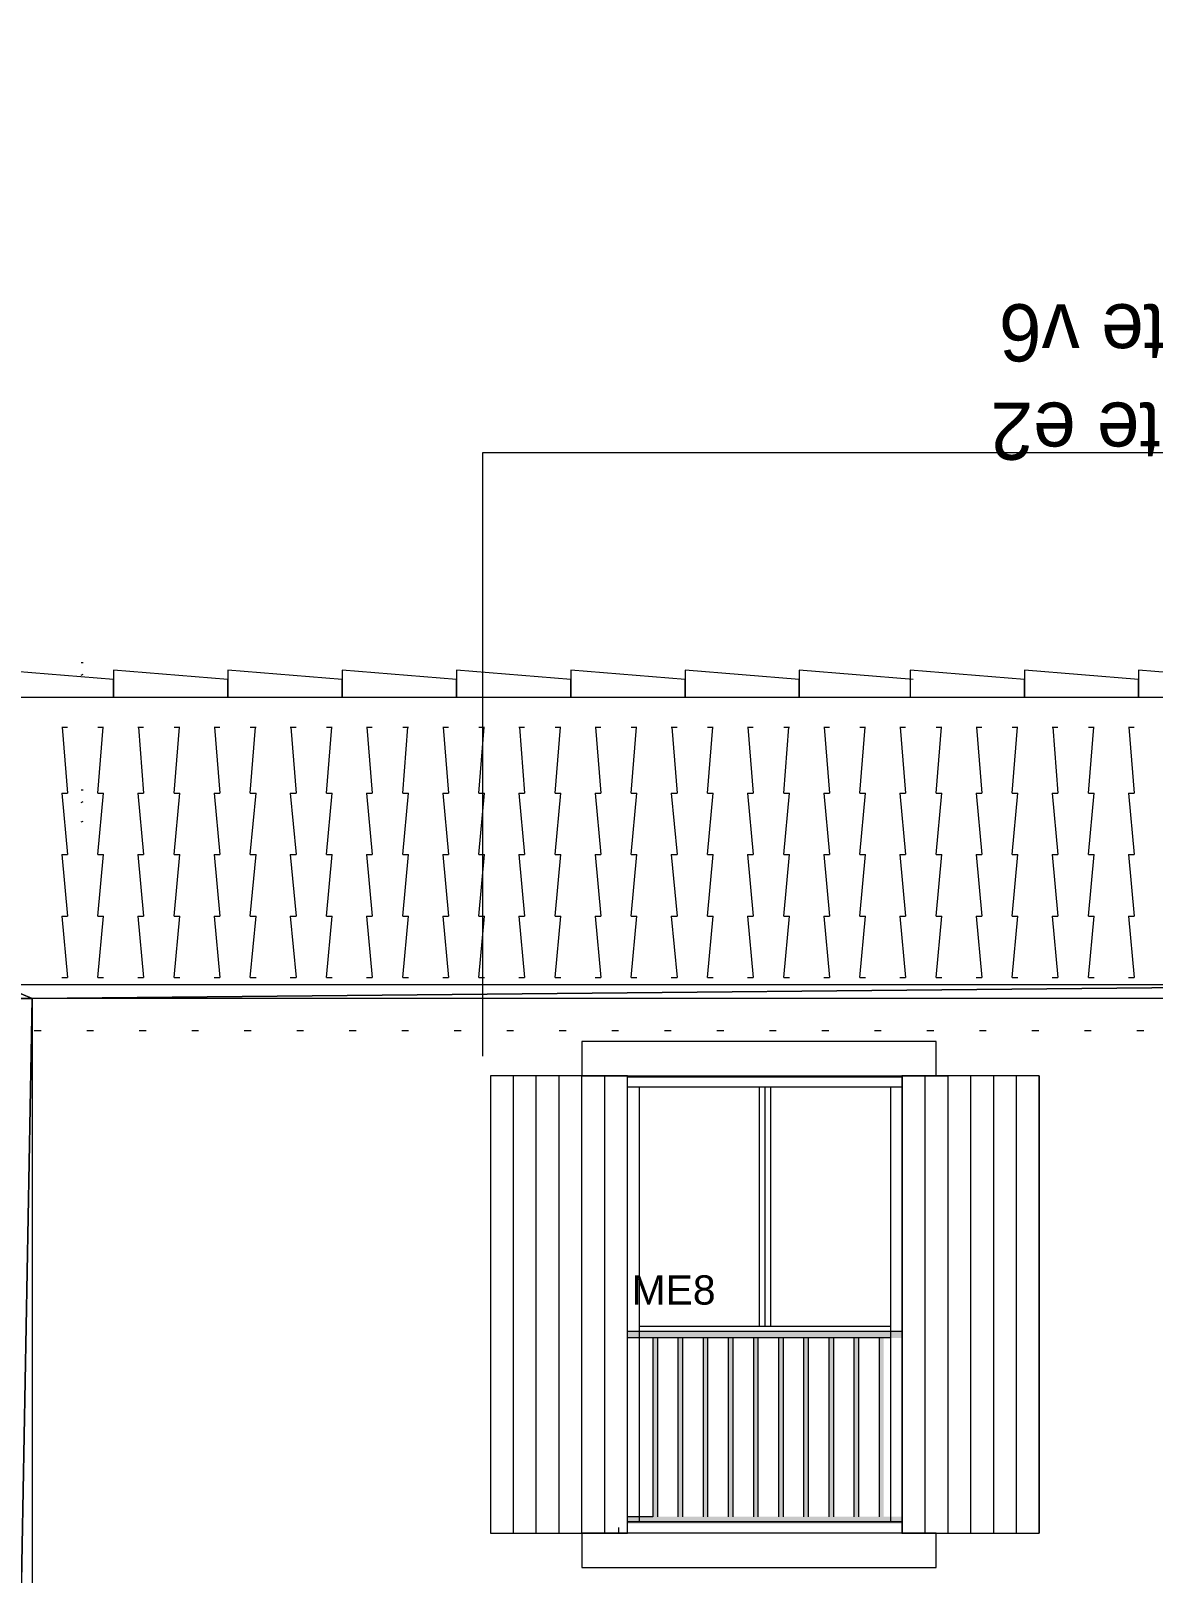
# Model space of a CAD drawing. Header units: metres. Extents: x -12536 to 12621, y -17191 to 9596.
# Drawn here: x -10526.6 to -10281.1, y 4944.9 to 5282.2 of the extents above; entities that cross this region are included whole.
import ezdxf
from ezdxf.enums import TextEntityAlignment as Align

# ---------------------------------------------------------------- set-up
doc = ezdxf.new("R2010")
doc.units = ezdxf.units.M
doc.header["$MEASUREMENT"] = 0
for name, color, linetype in [('Calque commun', 7, 'Continuous'), ('Cotations', 7, 'Continuous'), ('Layer59', 7, 'Continuous'), ('Textes', 7, 'Continuous')]:
    doc.layers.add(name, color=color, linetype=linetype)
doc.styles.add('Arial', font='arial.ttf', dxfattribs={"height": 0.128})
doc.styles.add('Century Gothic32', font='GOTHIC.TTF', dxfattribs={"height": 0.25})

# ---------------------------------------------------------------- blocks, each defined once
blk = doc.blocks.new('hatch13')
at = {"layer": 'Calque commun', "color": 8, "linetype": 'Continuous', "lineweight": 5}
for p, q in [((-45.266, 28.1242), (-45.266, 26.1242)), ((-45.166, 28.1242), (-45.166, 26.1242)), ((-45.066, 28.1242), (-45.066, 26.1242)), ((-44.966, 28.1242), (-44.966, 26.1242)), ((-44.866, 28.1242), (-44.866, 26.1242)), ((-44.766, 28.1242), (-44.766, 26.1242))]:
    blk.add_line(p, q, dxfattribs=at)
mesh = blk.add_polyface(dxfattribs=at)
corners = [(-45.366, 28.1242), (-45.366, 26.1242), (-44.766, 26.1242), (-44.766, 28.1242)]
mesh.append_faces([[corners[k] for k in face] for face in [(0, 1, 2, 3)]], dxfattribs={"color": 8})
blk = doc.blocks.new('hatch14')
at = {"layer": 'Calque commun', "color": 8, "linetype": 'Continuous', "lineweight": 5}
for p, q in [((-47.066, 26.1242), (-47.066, 28.1242)), ((-46.966, 26.1242), (-46.966, 28.1242)), ((-46.866, 26.1242), (-46.866, 28.1242)), ((-46.766, 26.1242), (-46.766, 28.1242)), ((-46.666, 26.1242), (-46.666, 28.1242)), ((-46.566, 26.1242), (-46.566, 28.1242))]:
    blk.add_line(p, q, dxfattribs=at)
mesh = blk.add_polyface(dxfattribs=at)
corners = [(-46.566, 28.1242), (-47.166, 28.1242), (-47.166, 26.1242), (-46.566, 26.1242)]
mesh.append_faces([[corners[k] for k in face] for face in [(0, 1, 2, 3)]], dxfattribs={"color": 8})
blk = doc.blocks.new('toit facade entr‚e 40')
at = {"layer": 'Layer59', "color": 32, "linetype": 'Continuous', "lineweight": 5}
for p, q in [((83.8641, -18.7306), (83.8892, -18.7306)), ((83.8661, -18.7311), (83.8892, -19.019)), ((84.0225, -18.7306), (84.0475, -18.7306)), ((84.0225, -19.019), (84.0455, -18.7311)), ((84.1975, -18.7306), (84.2224, -18.7306)), ((84.1993, -18.7311), (84.2224, -19.019)), ((84.3558, -18.7306), (84.3807, -18.7306)), ((84.3558, -19.019), (84.3789, -18.7311)), ((84.5308, -18.7306), (84.5558, -18.7306)), ((84.5327, -18.7311), (84.5558, -19.019)), ((84.6891, -18.7306), (84.7141, -18.7306)), ((84.6891, -19.019), (84.7122, -18.7311)), ((84.8641, -18.7306), (84.8892, -18.7306)), ((84.8661, -18.7311), (84.8892, -19.019)), ((85.0225, -18.7306), (85.0475, -18.7306)), ((85.0225, -19.019), (85.0455, -18.7311)), ((85.1975, -18.7306), (85.2224, -18.7306)), ((85.1993, -18.7311), (85.2224, -19.019)), ((85.3558, -18.7306), (85.3807, -18.7306)), ((85.3558, -19.019), (85.3789, -18.7311)), ((85.5308, -18.7306), (85.5558, -18.7306)), ((85.5327, -18.7311), (85.5558, -19.019)), ((85.6891, -18.7306), (85.7141, -18.7306)), ((85.6891, -19.019), (85.7122, -18.7311)), ((85.8641, -18.7306), (85.8892, -18.7306)), ((85.8661, -18.7311), (85.8892, -19.019)), ((86.0225, -18.7306), (86.0475, -18.7306)), ((86.0225, -19.019), (86.0455, -18.7311)), ((86.1975, -18.7306), (86.2224, -18.7306)), ((86.1993, -18.7311), (86.2224, -19.019)), ((86.3558, -18.7306), (86.3807, -18.7306)), ((86.3558, -19.019), (86.3789, -18.7311)), ((86.5308, -18.7306), (86.5558, -18.7306)), ((86.5327, -18.7311), (86.5558, -19.019)), ((86.6891, -18.7306), (86.7141, -18.7306)), ((86.6891, -19.019), (86.7122, -18.7311)), ((86.8641, -18.7306), (86.8892, -18.7306)), ((86.8661, -18.7311), (86.8892, -19.019)), ((87.0225, -18.7306), (87.0475, -18.7306)), ((87.0225, -19.019), (87.0455, -18.7311)), ((87.1975, -18.7306), (87.2224, -18.7306)), ((87.1993, -18.7311), (87.2224, -19.019)), ((87.3558, -18.7306), (87.3807, -18.7306)), ((87.3558, -19.019), (87.3789, -18.7311)), ((87.5308, -18.7306), (87.5558, -18.7306)), ((87.5327, -18.7311), (87.5558, -19.019)), ((87.6891, -18.7306), (87.7141, -18.7306)), ((87.6891, -19.019), (87.7122, -18.7311)), ((87.8641, -18.7306), (87.889, -18.7306)), ((87.866, -18.7311), (87.889, -19.019)), ((88.0225, -18.7306), (88.0474, -18.7306)), ((88.0225, -19.019), (88.0455, -18.7311)), ((88.1974, -18.7306), (88.2224, -18.7306)), ((88.1993, -18.7311), (88.2224, -19.019)), ((88.3557, -18.7306), (88.3807, -18.7306)), ((88.3557, -19.019), (88.3788, -18.7311)), ((88.5308, -18.7306), (88.5558, -18.7306)), ((88.5327, -18.7311), (88.5558, -19.019)), ((83.8641, -19.019), (83.8892, -19.2878)), ((83.8641, -19.019), (83.8892, -19.019)), ((84.0225, -19.2878), (84.0475, -19.019)), ((84.0225, -19.019), (84.0475, -19.019)), ((84.1975, -19.019), (84.2224, -19.2878)), ((84.1975, -19.019), (84.2224, -19.019)), ((84.3558, -19.2878), (84.3807, -19.019)), ((84.3558, -19.019), (84.3807, -19.019)), ((84.5308, -19.019), (84.5558, -19.2878)), ((84.5308, -19.019), (84.5558, -19.019)), ((84.6891, -19.2878), (84.7141, -19.019)), ((84.6891, -19.019), (84.7141, -19.019)), ((84.8641, -19.019), (84.8892, -19.2878)), ((84.8641, -19.019), (84.8892, -19.019)), ((85.0225, -19.2878), (85.0475, -19.019)), ((85.0225, -19.019), (85.0475, -19.019)), ((85.1975, -19.019), (85.2224, -19.2878)), ((85.1975, -19.019), (85.2224, -19.019)), ((85.3558, -19.2878), (85.3807, -19.019)), ((85.3558, -19.019), (85.3807, -19.019)), ((85.5308, -19.019), (85.5558, -19.2878)), ((85.5308, -19.019), (85.5558, -19.019)), ((85.6891, -19.2878), (85.7141, -19.019)), ((85.6891, -19.019), (85.7141, -19.019)), ((85.8641, -19.019), (85.8892, -19.2878)), ((85.8641, -19.019), (85.8892, -19.019)), ((86.0225, -19.2878), (86.0475, -19.019)), ((86.0225, -19.019), (86.0475, -19.019)), ((86.1975, -19.019), (86.2224, -19.2878)), ((86.1975, -19.019), (86.2224, -19.019)), ((86.3558, -19.2878), (86.3807, -19.019)), ((86.3558, -19.019), (86.3807, -19.019)), ((86.5308, -19.019), (86.5558, -19.2878)), ((86.5308, -19.019), (86.5558, -19.019)), ((86.6891, -19.2878), (86.7141, -19.019)), ((86.6891, -19.019), (86.7141, -19.019)), ((86.8641, -19.019), (86.8892, -19.2878)), ((86.8641, -19.019), (86.8892, -19.019)), ((87.0225, -19.2878), (87.0475, -19.019)), ((87.0225, -19.019), (87.0475, -19.019)), ((87.1975, -19.019), (87.2224, -19.2878)), ((87.1975, -19.019), (87.2224, -19.019)), ((87.3558, -19.2878), (87.3807, -19.019)), ((87.3558, -19.019), (87.3807, -19.019)), ((87.5308, -19.019), (87.5558, -19.2878)), ((87.5308, -19.019), (87.5558, -19.019)), ((87.6891, -19.2878), (87.7141, -19.019)), ((87.6891, -19.019), (87.7141, -19.019)), ((87.8641, -19.019), (87.889, -19.2878)), ((87.8641, -19.019), (87.889, -19.019)), ((88.0225, -19.2878), (88.0474, -19.019)), ((88.0225, -19.019), (88.0474, -19.019)), ((88.1974, -19.019), (88.2224, -19.2878)), ((88.1974, -19.019), (88.2224, -19.019)), ((88.3557, -19.2878), (88.3807, -19.019)), ((88.3557, -19.019), (88.3807, -19.019)), ((88.5308, -19.019), (88.5558, -19.2878)), ((88.5308, -19.019), (88.5558, -19.019)), ((83.8641, -19.2878), (83.8892, -19.5565)), ((83.8641, -19.2878), (83.8892, -19.2878)), ((84.0225, -19.5565), (84.0475, -19.2878)), ((84.0225, -19.2878), (84.0475, -19.2878)), ((84.1975, -19.2878), (84.2224, -19.5565)), ((84.1975, -19.2878), (84.2224, -19.2878)), ((84.3558, -19.5565), (84.3807, -19.2878)), ((84.3558, -19.2878), (84.3807, -19.2878)), ((84.5308, -19.2878), (84.5558, -19.5565)), ((84.5308, -19.2878), (84.5558, -19.2878)), ((84.6891, -19.5565), (84.7141, -19.2878)), ((84.6891, -19.2878), (84.7141, -19.2878)), ((84.8641, -19.2878), (84.8892, -19.5565)), ((84.8641, -19.2878), (84.8892, -19.2878)), ((85.0225, -19.5565), (85.0475, -19.2878)), ((85.0225, -19.2878), (85.0475, -19.2878)), ((85.1975, -19.2878), (85.2224, -19.5565)), ((85.1975, -19.2878), (85.2224, -19.2878)), ((85.3558, -19.5565), (85.3807, -19.2878)), ((85.3558, -19.2878), (85.3807, -19.2878)), ((85.5308, -19.2878), (85.5558, -19.5565)), ((85.5308, -19.2878), (85.5558, -19.2878)), ((85.6891, -19.5565), (85.7141, -19.2878)), ((85.6891, -19.2878), (85.7141, -19.2878)), ((85.8641, -19.2878), (85.8892, -19.5565)), ((85.8641, -19.2878), (85.8892, -19.2878)), ((86.0225, -19.5565), (86.0475, -19.2878)), ((86.0225, -19.2878), (86.0475, -19.2878)), ((86.1975, -19.2878), (86.2224, -19.5565)), ((86.1975, -19.2878), (86.2224, -19.2878)), ((86.3558, -19.5565), (86.3807, -19.2878)), ((86.3558, -19.2878), (86.3807, -19.2878)), ((86.5308, -19.2878), (86.5558, -19.5565)), ((86.5308, -19.2878), (86.5558, -19.2878)), ((86.6891, -19.5565), (86.7141, -19.2878)), ((86.6891, -19.2878), (86.7141, -19.2878)), ((86.8641, -19.2878), (86.8892, -19.5565)), ((86.8641, -19.2878), (86.8892, -19.2878)), ((87.0225, -19.5565), (87.0475, -19.2878)), ((87.0225, -19.2878), (87.0475, -19.2878)), ((87.1975, -19.2878), (87.2224, -19.5565)), ((87.1975, -19.2878), (87.2224, -19.2878)), ((87.3558, -19.5565), (87.3807, -19.2878)), ((87.3558, -19.2878), (87.3807, -19.2878)), ((87.5308, -19.2878), (87.5558, -19.5565)), ((87.5308, -19.2878), (87.5558, -19.2878)), ((87.6891, -19.5565), (87.7141, -19.2878)), ((87.6891, -19.2878), (87.7141, -19.2878)), ((87.8641, -19.2878), (87.889, -19.5565)), ((87.8641, -19.2878), (87.889, -19.2878)), ((88.0225, -19.5565), (88.0474, -19.2878)), ((88.0225, -19.2878), (88.0474, -19.2878)), ((88.1974, -19.2878), (88.2224, -19.5565)), ((88.1974, -19.2878), (88.2224, -19.2878)), ((88.3557, -19.5565), (88.3807, -19.2878)), ((88.3557, -19.2878), (88.3807, -19.2878)), ((88.5308, -19.2878), (88.5558, -19.5565)), ((88.5308, -19.2878), (88.5558, -19.2878)), ((83.8641, -19.5565), (83.8892, -19.8252)), ((83.8641, -19.5565), (83.8892, -19.5565)), ((84.0225, -19.8252), (84.0475, -19.5565)), ((84.0225, -19.5565), (84.0475, -19.5565)), ((84.1975, -19.5565), (84.2224, -19.8252)), ((84.1975, -19.5565), (84.2224, -19.5565)), ((84.3558, -19.8252), (84.3807, -19.5565)), ((84.3558, -19.5565), (84.3807, -19.5565)), ((84.5308, -19.5565), (84.5558, -19.8252)), ((84.5308, -19.5565), (84.5558, -19.5565)), ((84.6891, -19.8252), (84.7141, -19.5565)), ((84.6891, -19.5565), (84.7141, -19.5565)), ((84.8641, -19.5565), (84.8892, -19.8252)), ((84.8641, -19.5565), (84.8892, -19.5565)), ((85.0225, -19.8252), (85.0475, -19.5565)), ((85.0225, -19.5565), (85.0475, -19.5565)), ((85.1975, -19.5565), (85.2224, -19.8252)), ((85.1975, -19.5565), (85.2224, -19.5565)), ((85.3558, -19.8252), (85.3807, -19.5565)), ((85.3558, -19.5565), (85.3807, -19.5565)), ((85.5308, -19.5565), (85.5558, -19.8252)), ((85.5308, -19.5565), (85.5558, -19.5565)), ((85.6891, -19.8252), (85.7141, -19.5565)), ((85.6891, -19.5565), (85.7141, -19.5565)), ((85.8641, -19.5565), (85.8892, -19.8252)), ((85.8641, -19.5565), (85.8892, -19.5565)), ((86.0225, -19.8252), (86.0475, -19.5565)), ((86.0225, -19.5565), (86.0475, -19.5565)), ((86.1975, -19.5565), (86.2224, -19.8252)), ((86.1975, -19.5565), (86.2224, -19.5565)), ((86.3558, -19.8252), (86.3807, -19.5565)), ((86.3558, -19.5565), (86.3807, -19.5565)), ((86.5308, -19.5565), (86.5558, -19.8252)), ((86.5308, -19.5565), (86.5558, -19.5565)), ((86.6891, -19.8252), (86.7141, -19.5565)), ((86.6891, -19.5565), (86.7141, -19.5565)), ((86.8641, -19.5565), (86.8892, -19.8252)), ((86.8641, -19.5565), (86.8892, -19.5565)), ((87.0225, -19.8252), (87.0475, -19.5565)), ((87.0225, -19.5565), (87.0475, -19.5565)), ((87.1975, -19.5565), (87.2224, -19.8252)), ((87.1975, -19.5565), (87.2224, -19.5565)), ((87.3558, -19.8252), (87.3807, -19.5565)), ((87.3558, -19.5565), (87.3807, -19.5565)), ((87.5308, -19.5565), (87.5558, -19.8252)), ((87.5308, -19.5565), (87.5558, -19.5565)), ((87.6891, -19.8252), (87.7141, -19.5565)), ((87.6891, -19.5565), (87.7141, -19.5565)), ((87.8641, -19.5565), (87.889, -19.8252)), ((87.8641, -19.5565), (87.889, -19.5565)), ((88.0225, -19.8252), (88.0474, -19.5565)), ((88.0225, -19.5565), (88.0474, -19.5565)), ((88.1974, -19.5565), (88.2224, -19.8252)), ((88.1974, -19.5565), (88.2224, -19.5565)), ((88.3557, -19.8252), (88.3807, -19.5565)), ((88.3557, -19.5565), (88.3807, -19.5565)), ((88.5308, -19.5565), (88.5558, -19.8252)), ((88.5308, -19.5565), (88.5558, -19.5565)), ((83.8641, -19.8252), (83.8892, -19.8252)), ((84.0225, -19.8252), (84.0475, -19.8252)), ((84.1975, -19.8252), (84.2224, -19.8252)), ((84.3558, -19.8252), (84.3807, -19.8252)), ((84.5308, -19.8252), (84.5558, -19.8252)), ((84.6891, -19.8252), (84.7141, -19.8252)), ((84.8641, -19.8252), (84.8892, -19.8252)), ((85.0225, -19.8252), (85.0475, -19.8252)), ((85.1975, -19.8252), (85.2224, -19.8252)), ((85.3558, -19.8252), (85.3807, -19.8252)), ((85.5308, -19.8252), (85.5558, -19.8252)), ((85.6891, -19.8252), (85.7141, -19.8252)), ((85.8641, -19.8252), (85.8892, -19.8252)), ((86.0225, -19.8252), (86.0475, -19.8252)), ((86.1975, -19.8252), (86.2224, -19.8252)), ((86.3558, -19.8252), (86.3807, -19.8252)), ((86.5308, -19.8252), (86.5558, -19.8252)), ((86.6891, -19.8252), (86.7141, -19.8252)), ((86.8641, -19.8252), (86.8892, -19.8252)), ((87.0225, -19.8252), (87.0475, -19.8252)), ((87.1975, -19.8252), (87.2224, -19.8252)), ((87.3558, -19.8252), (87.3807, -19.8252)), ((87.5308, -19.8252), (87.5558, -19.8252)), ((87.6891, -19.8252), (87.7141, -19.8252)), ((87.8641, -19.8252), (87.889, -19.8252)), ((88.0225, -19.8252), (88.0474, -19.8252)), ((88.1974, -19.8252), (88.2224, -19.8252)), ((88.3557, -19.8252), (88.3807, -19.8252)), ((88.5308, -19.8252), (88.5558, -19.8252)), ((83.7438, -20.0577), (83.7735, -20.0577)), ((83.9735, -20.0577), (84.0032, -20.0577)), ((84.2032, -20.0577), (84.2329, -20.0577)), ((84.4329, -20.0577), (84.4627, -20.0577)), ((84.6627, -20.0577), (84.6924, -20.0577)), ((84.8924, -20.0577), (84.9221, -20.0577)), ((85.1221, -20.0577), (85.1519, -20.0577)), ((85.3519, -20.0577), (85.3816, -20.0577)), ((85.5816, -20.0577), (85.6113, -20.0577)), ((85.8113, -20.0577), (85.841, -20.0577)), ((86.041, -20.0577), (86.0708, -20.0577)), ((86.2708, -20.0577), (86.3005, -20.0577)), ((86.5005, -20.0577), (86.5302, -20.0577)), ((86.7302, -20.0577), (86.76, -20.0577)), ((86.96, -20.0577), (86.9897, -20.0577)), ((87.1897, -20.0577), (87.2194, -20.0577)), ((87.4194, -20.0577), (87.4491, -20.0577)), ((87.6491, -20.0577), (87.6789, -20.0577)), ((87.8789, -20.0577), (87.9086, -20.0577)), ((88.1086, -20.0577), (88.1383, -20.0577)), ((88.3383, -20.0577), (88.3681, -20.0577)), ((88.5681, -20.0577), (88.5978, -20.0577))]:
    blk.add_line(p, q, dxfattribs=at)
for points in [[(84.0909, -18.5215, 0), (83.5884, -18.4815, 0), (83.5884, -18.5993, 0), (84.0909, -18.5993, 0), (84.0909, -18.5215, 0)], [(84.5909, -18.5215, 0), (84.0909, -18.4815, 0), (84.0909, -18.5993, 0), (84.5909, -18.5993, 0), (84.5909, -18.5215, 0)], [(85.0909, -18.5215, 0), (84.5909, -18.4815, 0), (84.5909, -18.5993, 0), (85.0909, -18.5993, 0), (85.0909, -18.5215, 0)], [(85.5909, -18.5215, 0), (85.0909, -18.4815, 0), (85.0909, -18.5993, 0), (85.5909, -18.5993, 0), (85.5909, -18.5215, 0)], [(86.0909, -18.5215, 0), (85.5909, -18.4815, 0), (85.5909, -18.5993, 0), (86.0909, -18.5993, 0), (86.0909, -18.5215, 0)], [(86.5909, -18.5215, 0), (86.0909, -18.4815, 0), (86.0909, -18.5993, 0), (86.5909, -18.5993, 0), (86.5909, -18.5215, 0)], [(87.0909, -18.5215, 0), (86.5909, -18.4815, 0), (86.5909, -18.5993, 0), (87.0909, -18.5993, 0), (87.0909, -18.5215, 0)], [(87.5897, -18.5214, 0), (87.0909, -18.4815, 0), (87.0909, -18.5993, 0), (87.5754, -18.5993, 0)], [(88.0754, -18.5215, 0), (87.5754, -18.4815, 0), (87.5754, -18.5993, 0), (88.0754, -18.5993, 0), (88.0754, -18.5215, 0)], [(88.5754, -18.5215, 0), (88.0754, -18.4815, 0), (88.0754, -18.5993, 0), (88.5754, -18.5993, 0), (88.5754, -18.5215, 0)], [(89.0754, -18.5215, 0), (88.5754, -18.4815, 0), (88.5754, -18.5993, 0), (89.0754, -18.5993, 0), (89.0754, -18.5215, 0)]]:
    blk.add_polyline3d(points, dxfattribs=at)

msp = doc.modelspace()

# ---------------------------------------------------------------- linework, layer by layer
at = {"layer": 'Calque commun', "color": 7, "linetype": 'Continuous', "lineweight": 5}
for p, q in [((-10515.589, 5144.093), (-10515.115, 5144.093)), ((-10515.589, 5141.34), (-10515.115, 5141.506)), ((-10515.589, 5116.234), (-10515.115, 5116.234)), ((-10515.589, 5113.481), (-10515.115, 5113.646)), ((-10515.589, 5109.243), (-10515.115, 5109.409)), ((-10406.019, 5053.673), (-10396.02, 5053.673)), ((-10396.02, 5053.673), (-10336.019, 5053.673)), ((-10396.02, 4953.673), (-10396.02, 5053.673)), ((-10336.019, 5053.673), (-10336.019, 4954.923)), ((-10336.019, 5053.673), (-10326.019, 5053.673)), ((-10338.519, 5051.173), (-10396.02, 5051.173)), ((-10393.519, 5051.173), (-10393.519, 4998.872)), ((-10367.27, 5051.173), (-10367.269, 4998.872)), ((-10366.019, 5051.173), (-10366.019, 4998.872)), ((-10364.77, 5051.173), (-10364.769, 4998.872)), ((-10338.519, 5051.173), (-10338.519, 4956.173)), ((-10336.019, 5051.173), (-10338.519, 5051.173)), ((-10367.269, 4998.872), (-10393.519, 4998.872)), ((-10393.519, 4998.872), (-10393.519, 4996.372)), ((-10366.019, 4998.872), (-10367.269, 4998.872)), ((-10338.519, 4998.872), (-10366.019, 4998.872)), ((-10396.02, 4997.872), (-10346.02, 4997.872)), ((-10390.52, 4996.372), (-10396.02, 4996.372)), ((-10338.519, 4996.372), (-10393.519, 4996.372)), ((-10393.519, 4996.372), (-10393.519, 4996.372)), ((-10393.519, 4996.372), (-10393.519, 4996.372)), ((-10393.519, 4996.372), (-10393.519, 4956.173)), ((-10390.52, 4996.372), (-10390.52, 4957.246)), ((-10389.519, 4996.372), (-10389.519, 4957.246)), ((-10385.02, 4997.872), (-10336.019, 4997.872)), ((-10385.02, 4996.372), (-10385.02, 4957.246)), ((-10384.019, 4996.372), (-10384.019, 4957.246)), ((-10379.519, 4996.372), (-10379.519, 4957.246)), ((-10379.519, 4996.372), (-10379.519, 4957.246)), ((-10378.52, 4996.372), (-10378.52, 4957.246)), ((-10378.519, 4996.372), (-10378.519, 4957.246)), ((-10374.019, 4996.372), (-10374.019, 4957.246)), ((-10374.019, 4996.372), (-10374.019, 4957.246)), ((-10373.02, 4996.372), (-10373.02, 4957.246)), ((-10373.019, 4996.372), (-10373.019, 4957.246)), ((-10368.519, 4996.372), (-10368.519, 4957.246)), ((-10368.519, 4996.372), (-10368.519, 4957.246)), ((-10367.52, 4996.372), (-10367.52, 4957.246)), ((-10367.519, 4996.372), (-10367.519, 4957.246)), ((-10363.019, 4996.372), (-10363.019, 4957.246)), ((-10363.019, 4996.372), (-10363.019, 4957.246)), ((-10362.02, 4996.372), (-10362.02, 4957.246)), ((-10362.019, 4996.372), (-10362.019, 4957.246)), ((-10357.519, 4996.372), (-10357.519, 4957.246)), ((-10357.519, 4996.372), (-10357.519, 4957.246)), ((-10356.52, 4996.372), (-10356.52, 4957.246)), ((-10356.52, 4996.372), (-10356.52, 4957.246)), ((-10352.019, 4996.372), (-10352.019, 4957.246)), ((-10352.019, 4996.372), (-10352.019, 4957.246)), ((-10351.02, 4996.372), (-10351.02, 4957.246)), ((-10346.519, 4996.372), (-10346.519, 4957.246)), ((-10345.52, 4996.372), (-10345.52, 4957.246)), ((-10341.019, 4996.372), (-10341.019, 4957.246)), ((-10390.52, 4957.246), (-10396.02, 4957.246)), ((-10396.02, 4956.173), (-10338.519, 4956.173)), ((-10393.519, 4956.173), (-10396.02, 4956.173)), ((-10336.02, 4956.173), (-10393.519, 4956.173)), ((-10338.519, 4956.173), (-10336.019, 4956.173)), ((-10397.993, 4954.923), (-10397.993, 4953.673)), ((-10336.019, 4954.923), (-10336.019, 4953.673))]:
    msp.add_line(p, q, dxfattribs=at)
at = {"layer": 'Calque commun', "color": 5, "linetype": 'Continuous', "lineweight": 20}
msp.add_polyline3d([(-10199.225, 5189.936, 0), (-10427.807, 5189.936, 0), (-10427.807, 5057.965, 0)], dxfattribs=at)
at = {"layer": 'Calque commun', "color": 18, "linetype": 'Continuous', "lineweight": 5, "true_color": 0x000000}
for points in [[(-10396.02, 4997.872), (-10346.02, 4997.872), (-10396.02, 4996.372), (-10346.02, 4996.372)], [(-10389.519, 4996.372), (-10390.52, 4996.372), (-10389.519, 4957.246), (-10390.52, 4957.246)], [(-10385.02, 4997.872), (-10336.019, 4997.872), (-10385.02, 4996.372), (-10336.019, 4996.372)], [(-10384.019, 4996.372), (-10385.02, 4996.372), (-10384.019, 4957.246), (-10385.02, 4957.246)], [(-10378.519, 4996.372), (-10379.519, 4996.372), (-10378.519, 4957.246), (-10379.519, 4957.246)], [(-10378.52, 4996.372), (-10379.519, 4996.372), (-10378.52, 4957.246), (-10379.519, 4957.246)], [(-10373.019, 4996.372), (-10374.019, 4996.372), (-10373.019, 4957.246), (-10374.019, 4957.246)], [(-10373.02, 4996.372), (-10374.019, 4996.372), (-10373.02, 4957.246), (-10374.019, 4957.246)], [(-10367.519, 4996.372), (-10368.519, 4996.372), (-10367.519, 4957.246), (-10368.519, 4957.246)], [(-10367.52, 4996.372), (-10368.519, 4996.372), (-10367.52, 4957.246), (-10368.519, 4957.246)], [(-10362.019, 4996.372), (-10363.019, 4996.372), (-10362.019, 4957.246), (-10363.019, 4957.246)], [(-10362.02, 4996.372), (-10363.019, 4996.372), (-10362.02, 4957.246), (-10363.019, 4957.246)], [(-10356.52, 4996.372), (-10357.519, 4996.372), (-10356.52, 4957.246), (-10357.519, 4957.246)], [(-10356.52, 4996.372), (-10357.519, 4996.372), (-10356.52, 4957.246), (-10357.519, 4957.246)], [(-10351.02, 4996.372), (-10352.019, 4996.372), (-10351.02, 4957.246), (-10352.019, 4957.246)], [(-10351.02, 4996.372), (-10352.019, 4996.372), (-10351.02, 4957.246), (-10352.019, 4957.246)], [(-10345.52, 4996.372), (-10346.519, 4996.372), (-10345.52, 4957.246), (-10346.519, 4957.246)], [(-10340.02, 4996.372), (-10341.019, 4996.372), (-10340.02, 4957.246), (-10341.019, 4957.246)], [(-10396.02, 4957.246), (-10346.02, 4957.246), (-10396.02, 4955.746), (-10346.02, 4955.746)], [(-10385.02, 4957.246), (-10336.019, 4957.246), (-10385.02, 4955.746), (-10336.019, 4955.746)]]:
    msp.add_trace(points, dxfattribs=at)

# ---------------------------------------------------------------- block references
at = {"layer": 'Calque commun', "color": 0, "linetype": 'ByBlock', "lineweight": -2, "xscale": 50, "yscale": 50, "zscale": 50}
for name, p in [('toit facade entr‚e 40', (-14713.015, 6066.458)), ('hatch14', (-8067.719, 3647.461)), ('hatch13', (-8067.719, 3647.461))]:
    msp.add_blockref(name, p, dxfattribs=at)

# ---------------------------------------------------------------- texts
at = {"layer": 'Textes', "color": 5, "linetype": 'ByBlock', "lineweight": -2, "style": 'Arial'}
msp.add_text('ME8', height=6.4, dxfattribs=at).set_placement((-10376.784, 5003.659), align=Align.RIGHT)
at = {"layer": 'Textes', "color": 5, "linetype": 'ByBlock', "lineweight": -2, "insert": (-10200.468, 5222.607), "char_height": 12.5, "attachment_point": 7, "rotation": 180, "line_spacing_factor": 1.032, "style": 'Century Gothic32'}
msp.add_mtext('Enduit teinte e2\\PVolets teinte v6', dxfattribs=at)

# ---------------------------------------------------------------- meshes
at = {"layer": 'Calque commun', "color": 7, "linetype": 'Continuous', "lineweight": 5}
mesh = msp.add_polyface(dxfattribs=at)
corners = [(-6339.111, 8148.796), (-12339.111, 8148.796), (-12339.111, 3948.796), (-6339.111, 3948.796)]
mesh.append_faces([[corners[k] for k in face] for face in [(0, 1, 2, 3)]], dxfattribs={"color": 7})
at = {"layer": 'Calque commun', "color": 8, "linetype": 'Continuous', "lineweight": 5}
mesh = msp.add_polyface(dxfattribs=at)
corners = [(-10526.285, 5070.608), (-10526.285, 4795.599), (-10531.285, 4795.599), (-10533.575, 5073.67), (-10531.285, 5070.608), (-10533.575, 5070.608), (-10204.834, 5073.669), (-10204.834, 5070.607)]
mesh.append_faces([[corners[k] for k in face] for face in [(3, 4, 5)]], dxfattribs={"vtx0": -1, "color": 8})
mesh.append_faces([[corners[k] for k in face] for face in [(6, 0, 3)]], dxfattribs={"vtx0": -1, "vtx1": -1, "color": 8})
mesh.append_faces([[corners[k] for k in face] for face in [(3, 0, 4)]], dxfattribs={"vtx0": -1, "vtx1": -1, "vtx2": -1, "color": 8})
mesh.append_faces([[corners[k] for k in face] for face in [(0, 2, 4)]], dxfattribs={"vtx0": -1, "vtx2": -1, "color": 8})
mesh.append_faces([[corners[k] for k in face] for face in [(0, 1, 2), (6, 7, 0)]], dxfattribs={"vtx2": -1, "color": 8})
at = {"layer": 'Calque commun', "color": 7, "linetype": 'Continuous', "lineweight": 5}
mesh = msp.add_polyface(dxfattribs=at)
corners = [(-10396.02, 5053.498), (-10336.006, 5053.498), (-10336.006, 4953.673), (-10396.02, 4953.673)]
mesh.append_faces([[corners[k] for k in face] for face in [(0, 1, 2, 3)]], dxfattribs={"color": 7})
at = {"layer": 'Cotations', "color": 5, "linetype": 'Continuous', "lineweight": 5}
mesh = msp.add_polyface(dxfattribs=at)
corners = [(-10328.519, 5061.173), (-10406.019, 5061.173), (-10406.019, 5053.673), (-10328.519, 5053.673)]
mesh.append_faces([[corners[k] for k in face] for face in [(0, 1, 2, 3)]], dxfattribs={"color": 5})
mesh = msp.add_polyface(dxfattribs=at)
corners = [(-10328.519, 4953.673), (-10406.019, 4953.673), (-10406.019, 4946.173), (-10328.519, 4946.173)]
mesh.append_faces([[corners[k] for k in face] for face in [(0, 1, 2, 3)]], dxfattribs={"color": 5})

doc.saveas('drawing.dxf')
